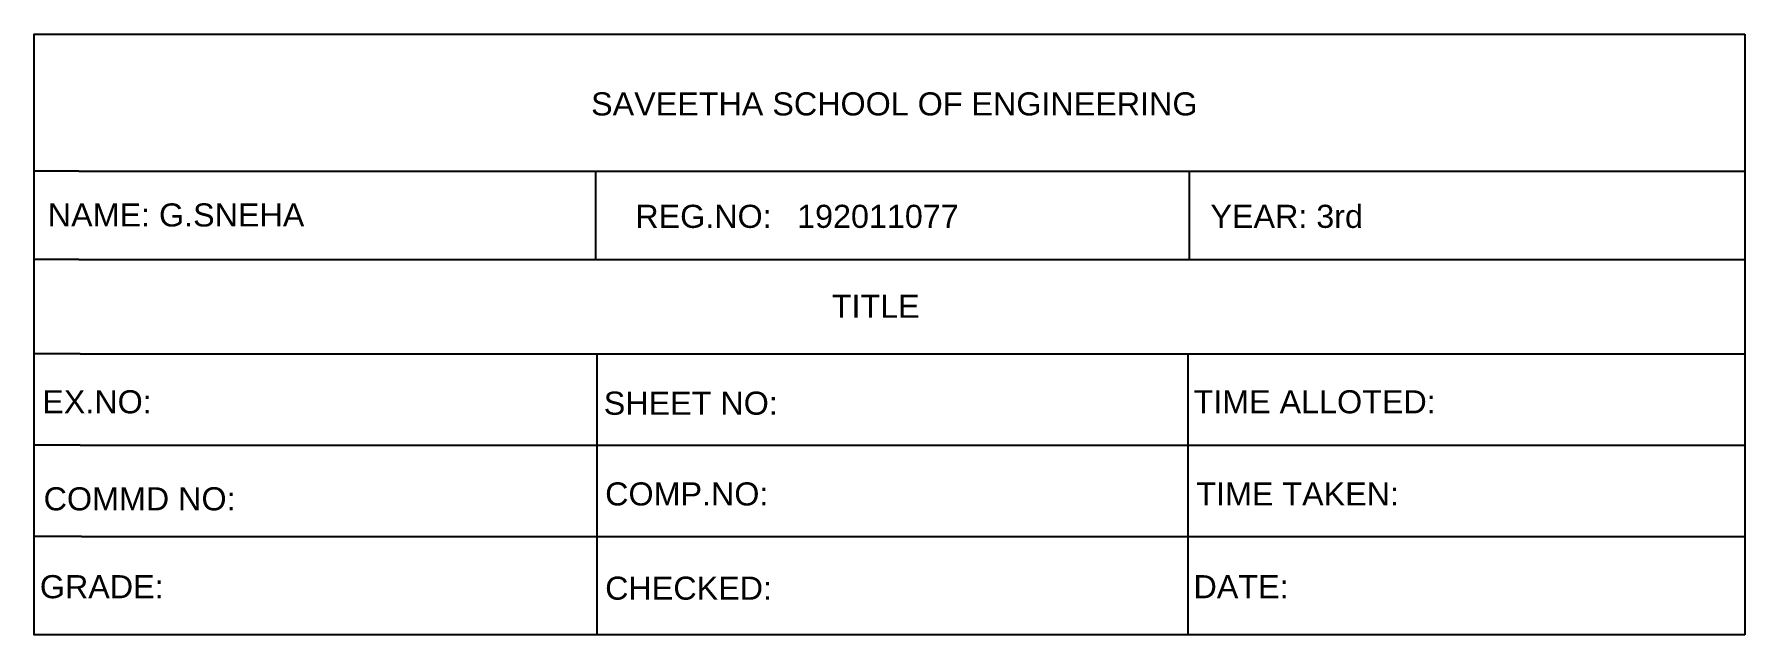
# Model space of a CAD drawing. Header units: millimetres. Extents: x 3319 to 3504, y 1940 to 2005.
import ezdxf

# ---------------------------------------------------------------- set-up
doc = ezdxf.new("R2010")
doc.units = ezdxf.units.MM
doc.styles.get("Standard").update_dxf_attribs({"font": 'arial.ttf'})

msp = doc.modelspace()

# ---------------------------------------------------------------- linework, layer by layer
for p, q in [((3324.19, 1989.7), (3319.37, 1989.7)), ((3324.19, 1989.7), (3504.37, 1989.7)), ((3380.06, 1989.7), (3380.06, 1980.12)), ((3444.29, 1989.7), (3444.29, 1980.12)), ((3324.19, 1980.12), (3319.37, 1980.12)), ((3324.19, 1980.12), (3504.37, 1980.12)), ((3324.35, 1969.93), (3319.37, 1969.93)), ((3324.35, 1969.93), (3504.37, 1969.93)), ((3380.21, 1969.93), (3380.21, 1939.51)), ((3444.14, 1969.93), (3444.14, 1939.51)), ((3324.35, 1960.05), (3319.37, 1960.05)), ((3324.35, 1960.05), (3504.37, 1960.05)), ((3324.5, 1950.16), (3319.37, 1950.16)), ((3324.5, 1950.16), (3504.37, 1950.16))]:
    msp.add_line(p, q)
for points in [[(3504.37, 1939.51), (3319.37, 1939.51), (3319.37, 2004.51), (3504.37, 2004.51)], [(3504.37, 2004.51), (3504.37, 1939.51)]]:
    msp.add_lwpolyline(points)

# ---------------------------------------------------------------- texts
at = {"char_height": 2.5, "attachment_point": 1}
for s, width, heights, insert in [('SAVEETHA SCHOOL OF ENGINEERING', 175.8118, [0], (3379.6, 1998.22)), ('NAME: G.SNEHA', 48.1009, [0], (3320.84, 1986.2)), ('\\pxi-3,l4,t4;REG.NO:^I192011077', 48.1009, [2.5], (3381.88, 1986.05)), ('YEAR: 3rd', 48.1009, [0], (3446.58, 1986.05)), ('TITLE', 175.8118, [0], (3405.63, 1976.32)), ('EX.NO:', 48.1009, [0], (3320.24, 1965.98)), ('SHEET NO:', 48.1009, [0], (3380.97, 1965.83)), ('TIME ALLOTED:', 48.1009, [0], (3444.75, 1965.98)), ('COMMD NO:', 48.1009, [0], (3320.39, 1955.48)), ('COMP.NO:', 48.1009, [0], (3381.12, 1956.01)), ('TIME TAKEN:', 48.1009, [0], (3445.05, 1956.01)), ('GRADE:', 48.1009, [0], (3319.98, 1945.97)), ('CHECKED:', 48.1009, [0], (3381.12, 1945.81)), ('DATE:', 48.1009, [0], (3444.75, 1945.97))]:
    msp.add_mtext_dynamic_manual_height_columns(s, width=width, gutter_width=12.5, heights=heights, dxfattribs=dict(at, insert=insert))

doc.saveas('drawing.dxf')
